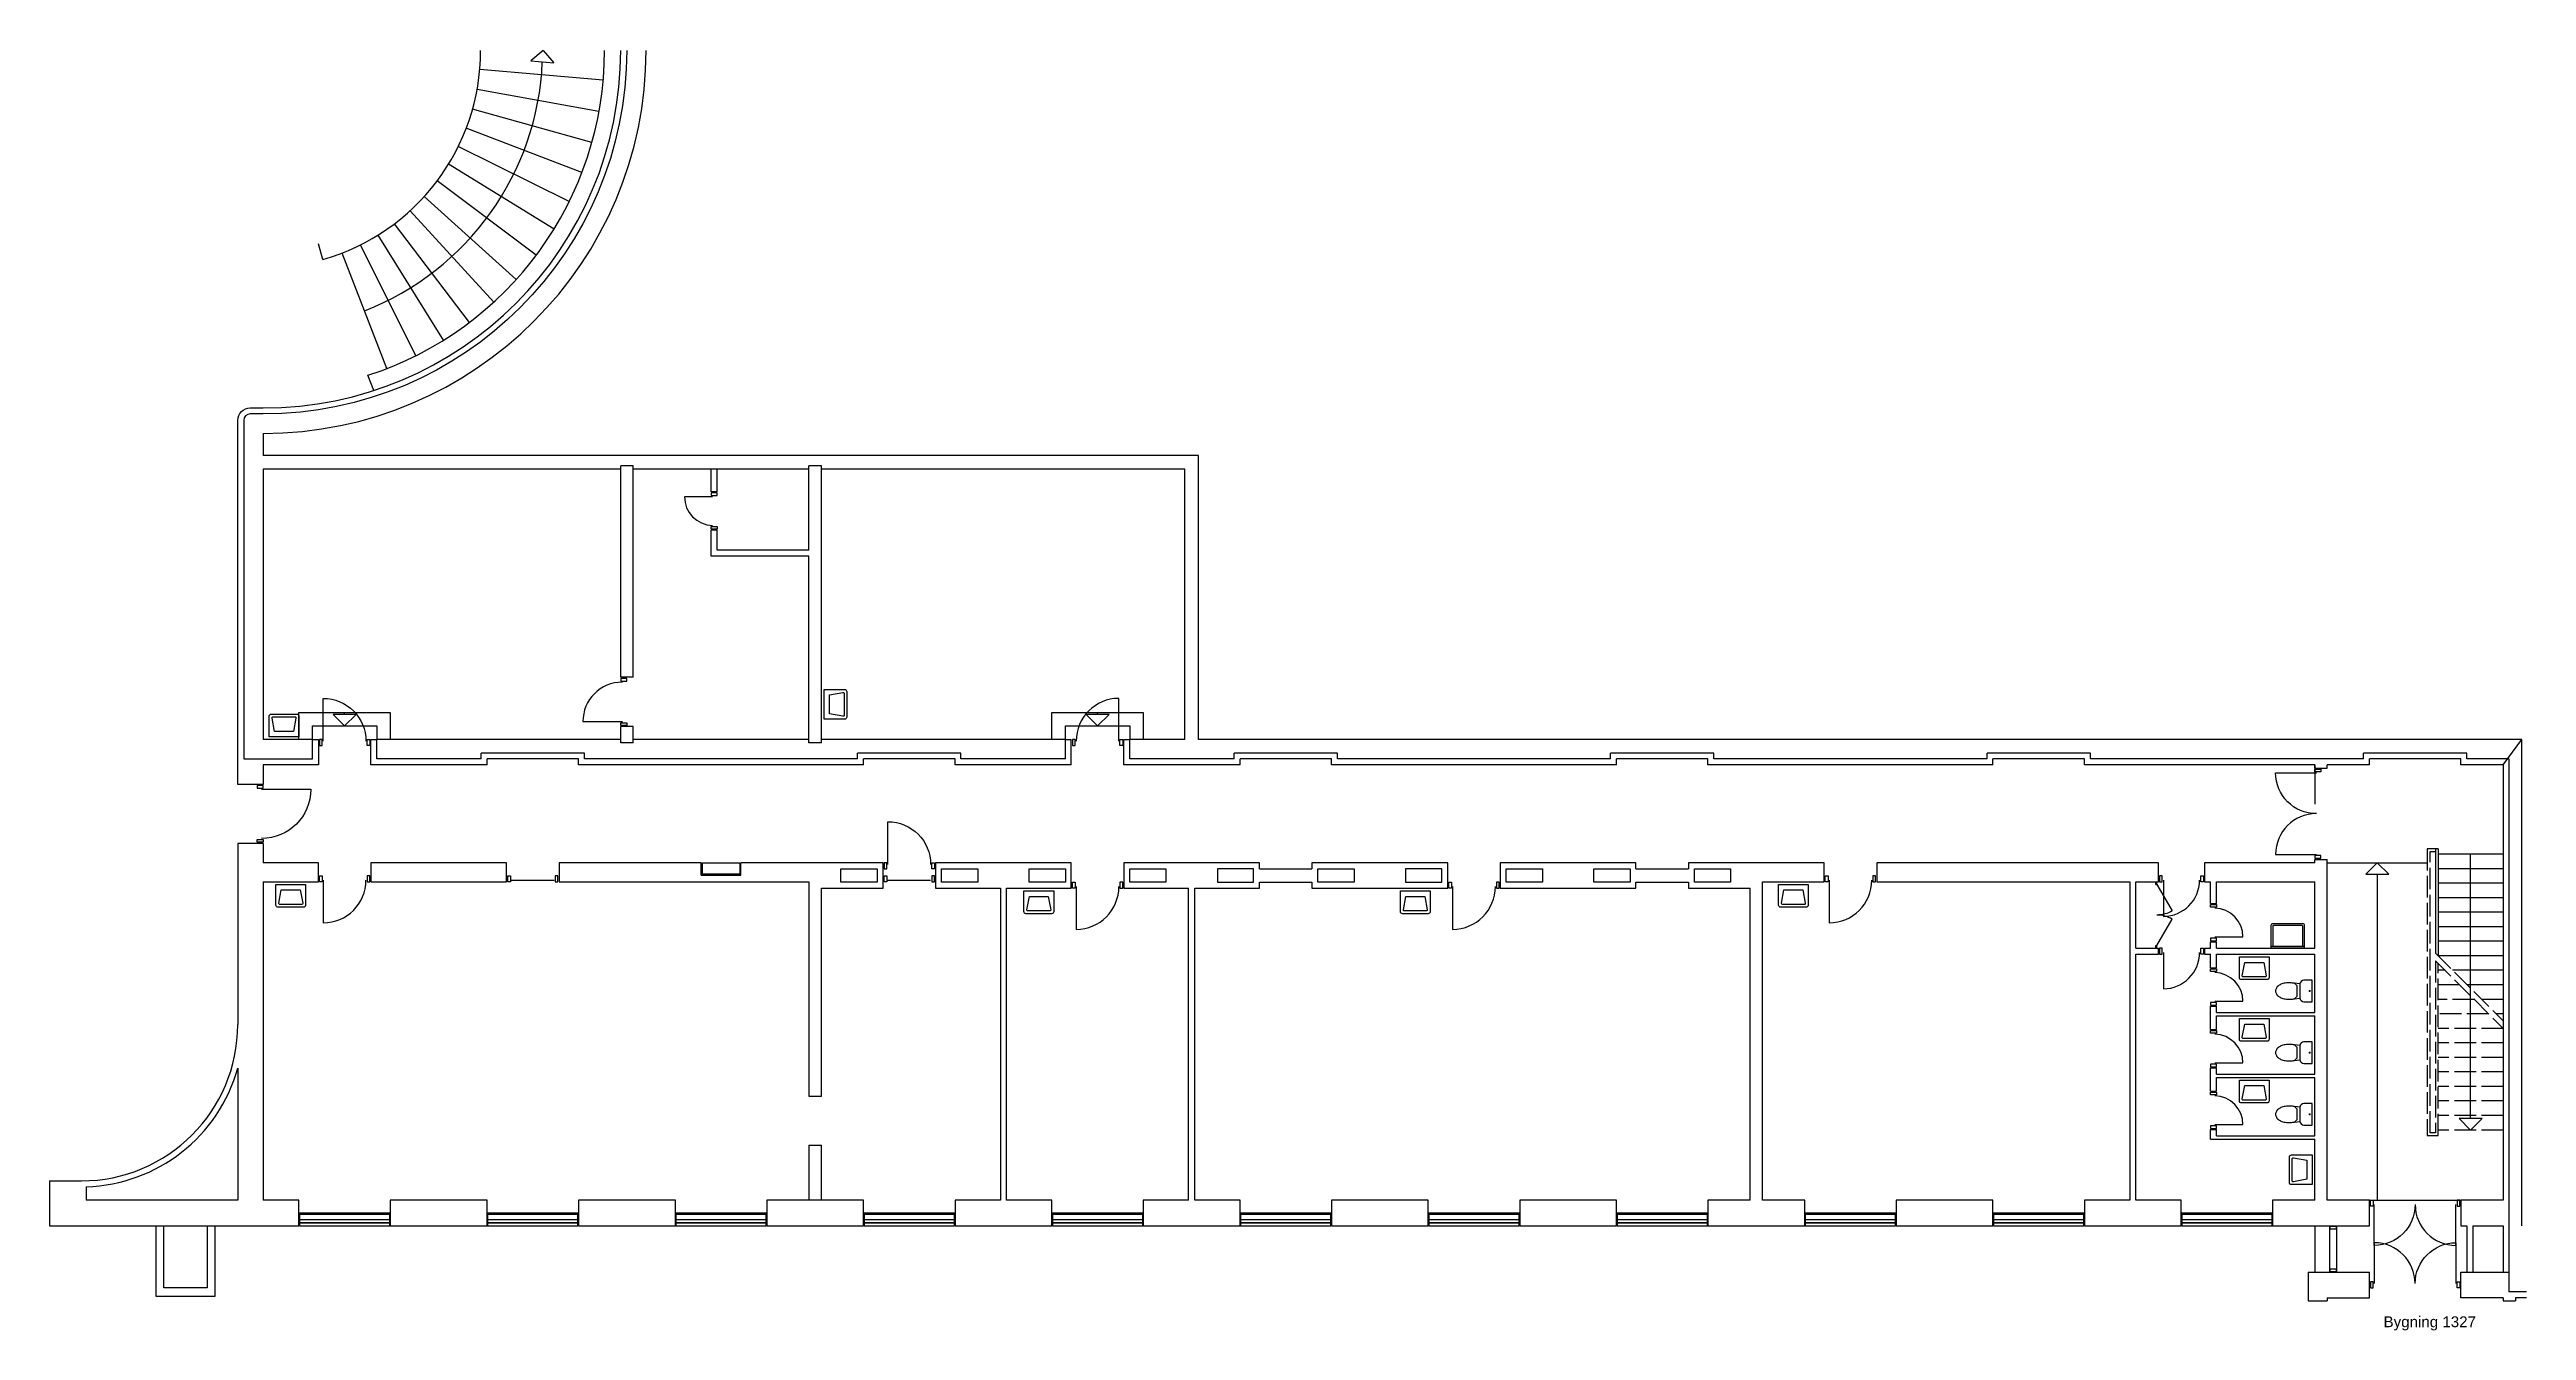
# Model space of a CAD drawing. Header units: millimetres. Extents: x -138997457 to -138951664, y 257875120 to 257898804.
import ezdxf

# ---------------------------------------------------------------- set-up
doc = ezdxf.new("R2010")
doc.units = ezdxf.units.MM
doc.header["$LTSCALE"] = 100
doc.linetypes.add('HIDDEN', pattern=[5, 4, -1])
for name, color, linetype in [('A10--T', 1, 'Continuous'), ('A12----', 1, 'Continuous'), ('A21----', 7, 'Continuous'), ('a22--l-', 1, 'Continuous'), ('A22--U-', 3, 'Continuous'), ('A24----', 1, 'Continuous'), ('A314---', 1, 'Continuous'), ('A314-S-', 8, 'Continuous'), ('A321---', 1, 'Continuous'), ('A59----', 2, 'Continuous'), ('A89--Y-', 12, 'Continuous')]:
    doc.layers.add(name, color=color, linetype=linetype)
doc.styles.add('ARIAL', font='arial.ttf')

# ---------------------------------------------------------------- blocks, each defined once
blk = doc.blocks.new('V169A3')
for p, q in [((1690, 204.9999999999927), (0, 204.9999999999927)), ((1690, 54.99999999998909), (0, 54.99999999998909))]:
    blk.add_line(p, q)
blk = doc.blocks.new('PIL')
for p, q in [((0, 0), (-212.1320343559637, -212.1320343559637)), ((0, 7.276e-12), (212.1320343559637, -212.1320343559564)), ((-212.1320343559637, -212.1320343559637), (212.1320343559746, -212.1320343559637))]:
    blk.add_line(p, q)
blk = doc.blocks.new('D169D')
for points in [[(20, 110), (70, 110), (70, 0), (20, 0)], [(1670, 0), (1670, 110), (1620, 110), (1620, 0)]]:
    blk.add_lwpolyline(points, close=True)
for points in [[(844.9999999999982, 30, -0.4142135623730951), (89.99999999999454, -725.0000000000036), (89.99999999999454, 30)], [(844.9999999999964, 30, 0.4142135623730951), (1600, -725.0000000000036), (1600, 30)]]:
    blk.add_lwpolyline(points, format="xyb")
blk = doc.blocks.new('HV')
for points in [[(-235, -470, -0.4142135623730951), (-275, -430), (-275, -50), (275, -50), (275, -430, -0.4142135623730951), (235, -470)], [(-200.9562515292782, -420, -0.4689210488120354), (-220.6218916289799, -396.3582147963461), (-175, -150), (175, -150), (220.6218916289799, -396.3582147963461, -0.4689210488120356), (200.9562515292782, -420)]]:
    blk.add_lwpolyline(points, format="xyb", close=True)
blk = doc.blocks.new('TOI')
blk.add_lwpolyline([(-200, -200, 0.4142135623730951), (-125, -275), (125, -275, 0.4142135623730951), (200, -200), (200, -50), (-200, -50)], format="xyb", close=True)
blk.add_lwpolyline([(-132.2446960051893, -274.6492758400746), (-141.9837119652075, -375.0000000091859, 0.0557223020200318), (-149.9999999974971, -446.7073538793193), (-150, -500, 0.067325895239371), (-137.8636622487393, -589.7227315415512, 0.0797058162322264), (-106.0660171779746, -659.4284078790515, 0.1071248465941432), (-53.87955436162883, -710.0635837497539, 0.1401255773500056), (0, -725.4658166501031, 0.1401255773500056), (53.87955436162883, -710.0635837497539, 0.107124846594143), (106.0660171779746, -659.4284078790515, 0.0797058162323701), (137.8636622487684, -589.7227315414348, 0.0673258952392976), (150, -500), (150, -446.7073538793193, 0.0557223020191417), (141.9837119679651, -375.00000001031), (132.2446959978188, -274.6492758227178)], format="xyb")
blk.add_lwpolyline([(141.9837119581352, -375), (94.29769421648234, -325), (-94.29769421202946, -325), (-141.9837119589502, -375)])
at = {"const_width": 19.75}
blk.add_lwpolyline([(-10.125, -96.95899457277847, 1), (10.125, -96.95899457277847, 1)], format="xyb", close=True, dxfattribs=at)
blk = doc.blocks.new('RENGVASK')
blk.add_line((-305, -35), (305, -35))
blk.add_lwpolyline([(300, 0, -0.4142135623730951), (305, -5), (305, -425, -0.4142135623730951), (270, -460), (-270, -460, -0.4142135623730951), (-305, -425), (-305, -5, -0.4142135623730951), (-300, 0)], format="xyb", close=True)
blk.add_lwpolyline([(260, -35, -0.4142135623730951), (270, -45), (270, -415, -0.4142135623730951), (260, -425), (-260, -425, -0.4142135623730951), (-270, -415), (-270, -45, -0.4142135623730951), (-260, -35)], format="xyb")
blk = doc.blocks.new('D71V')
for p, q in [((70, 110.0424046834014), (20, 110.0424046834014)), ((20, 110.0424046834014), (20, 0.0424046834014007)), ((20, 0.0424046834014007), (70, 0.0424046834014007)), ((70, 0.0424046834014007), (70, 110.0424046834014)), ((90, 28.39798818088457), (90, -491.6020118191154)), ((639.9999999999927, 0.0424046834014007), (639.9999999999927, 110.0424046834014)), ((639.9999999999927, 110.0424046834014), (689.9999999999927, 110.0424046834014)), ((689.9999999999927, 0.0424046834014007), (639.9999999999927, 0.0424046834014007)), ((689.9999999999927, 110.0424046834014), (689.9999999999927, 0.0424046834014007))]:
    blk.add_line(p, q)
blk.add_arc((91.4526085618927, 37.01359868510917), 528.617606347337, 269.8425545354011, 359.0661302777675)
blk = doc.blocks.new('D85V')
for points in [[(70, 110.0424046834014), (20, 110.0424046834014), (20, 0.0424046834014007), (70, 0.0424046834014007)], [(830, 0.0424046834014007), (780, 0.0424046834014007), (780, 110.0424046834014), (830, 110.0424046834014)]]:
    blk.add_lwpolyline(points, close=True)
blk.add_lwpolyline([(90, 30.0424046834014), (90, -639.9575953165986, 0.4142135623730951), (760, 30.0424046834014)], format="xyb")
blk = doc.blocks.new('D97V')
for points in [[(20, 0), (20, 110), (70, 110), (70, 0)], [(950, 0), (950, 110), (900, 110), (900, 0)]]:
    blk.add_lwpolyline(points, close=True)
blk.add_lwpolyline([(90, 30), (90, -760, 0.4142135623730951), (880, 30, 0.4142135623730951)], format="xyb")
blk = doc.blocks.new('V169')
for p, q in [((-10, 110), (-1680, 110)), ((-10, 50), (-1680, 50))]:
    blk.add_line(p, q)
blk.add_lwpolyline([(-9.999999999992724, 7.276e-12), (-10, 230), (-1680, 230), (-1680, -7.276e-12)], close=True)
blk = doc.blocks.new('D109H')
for points in [[(-1070, 109.9999999999927), (-1020, 109.9999999999927), (-1020, 0), (-1070, 0)], [(-19.99999999999272, 110), (-69.99999999999272, 110), (-69.99999999999272, 3.638e-12), (-19.99999999999272, 3.638e-12)]]:
    blk.add_lwpolyline(points, close=True)
blk.add_lwpolyline([(-89.99999999999272, 30.00000000000364), (-89.99999999999272, -879.9999999999854, -0.4142135623730933), (-1000, 30)], format="xyb")
blk = doc.blocks.new('D97H')
for points in [[(-950, 110), (-900, 110), (-900, 0), (-950, 0)], [(-20, 0), (-20, 110), (-70, 110), (-70, 0)]]:
    blk.add_lwpolyline(points, close=True)
blk.add_lwpolyline([(-90, 30), (-90, -760, -0.4142135623730951), (-880, 30)], format="xyb")
blk = doc.blocks.new('D91H')
for points in [[(-839.9999999999927, 110.0424046833978), (-889.9999999999927, 110.0424046833978), (-889.9999999999927, 0.0424046833977627), (-839.9999999999927, 0.0424046833977627)], [(-19.99999999999272, 0.0424046833977627), (-69.99999999999272, 0.0424046833977627), (-69.99999999999272, 110.0424046833978), (-19.99999999999272, 110.0424046833978)]]:
    blk.add_lwpolyline(points, close=True)
blk.add_lwpolyline([(-819.9999999999927, 30.04240468339776, 0.4142135623730951), (-89.99999999999272, -699.9575953166022), (-89.99999999999272, 30.04240468339776)], format="xyb")

msp = doc.modelspace()

# ---------------------------------------------------------------- linework, layer by layer
msp.add_line((-138952097.2756885, 257885576.7721266), (-138951747.2756885, 257886046.7721266))
at = {"layer": 'A12----'}
for p, q in [((-138993507.2756885, 257891706.7721266), (-138993507.2756885, 257891296.7721266)), ((-138976217.2756885, 257891296.7721267), (-138993507.2756885, 257891296.7721266)), ((-138993507.2756885, 257891046.7721266), (-138993507.2756885, 257886046.7721266)), ((-138986897.2756885, 257891046.7721266), (-138993507.2756885, 257891046.7721266)), ((-138983417.2756885, 257891046.7721266), (-138986667.2756885, 257891046.7721266)), ((-138976467.2756885, 257891046.7721266), (-138983187.2756885, 257891046.7721266)), ((-138976467.2756885, 257886046.7721266), (-138976467.2756885, 257891046.7721266)), ((-138976217.2756884, 257886046.7721266), (-138976217.2756885, 257891296.7721267)), ((-138992597.2756885, 257886046.7721266), (-138993507.2756885, 257886046.7721266)), ((-138986897.2756885, 257886046.7721266), (-138991407.2756885, 257886046.7721267)), ((-138983417.2756885, 257886046.7721267), (-138986667.2756885, 257886046.7721266)), ((-138978677.2756885, 257886046.7721266), (-138983187.2756885, 257886046.7721266)), ((-138976467.2756885, 257886046.7721266), (-138977487.2756885, 257886046.7721267)), ((-138951747.2756885, 257886046.7721266), (-138976217.2756884, 257886046.7721266)), ((-138951747.2756885, 257877056.7721267), (-138951747.2756885, 257886046.7721266))]:
    msp.add_line(p, q, dxfattribs=at)
for points in [[(-138995492.2756885, 257877056.7721267), (-138995492.2756885, 257875756.7721266), (-138994392.2756885, 257875756.7721266), (-138994392.2756885, 257877056.7721267)], [(-138994542.2756885, 257877056.7721267), (-138994542.2756885, 257875906.7721266), (-138995342.2756885, 257875906.7721266), (-138995342.2756885, 257877056.7721266)]]:
    msp.add_lwpolyline(points, dxfattribs=at)
msp.add_arc((-138993507.2756885, 257898786.7721266), 7079.999999999985, 270, 0, dxfattribs=at)
at = {"layer": 'A21----'}
for p, q in [((-138991517.2756885, 257886046.7721267), (-138991407.2756885, 257886046.7721267)), ((-138991517.2756884, 257885576.7721266), (-138991517.2756885, 257886046.7721267)), ((-138991407.2756885, 257885686.7721266), (-138991407.2756885, 257886046.7721267)), ((-138978677.2756885, 257885686.7721266), (-138978677.2756885, 257886046.7721266)), ((-138978677.2756885, 257886046.7721266), (-138978567.2756885, 257886046.7721266)), ((-138978567.2756885, 257885576.7721266), (-138978567.2756885, 257886046.7721266)), ((-138977597.2756885, 257885576.7721266), (-138977597.2756885, 257886046.7721267)), ((-138977597.2756885, 257886046.7721267), (-138977487.2756885, 257886046.7721267)), ((-138977487.2756885, 257885686.7721267), (-138977487.2756885, 257886046.7721267)), ((-138989367.2756885, 257885576.7721266), (-138991517.2756884, 257885576.7721266)), ((-138989477.2756885, 257885686.7721266), (-138991407.2756885, 257885686.7721266)), ((-138989477.2756885, 257885686.7721266), (-138989477.2756885, 257885796.7721267)), ((-138987567.2756885, 257885796.7721266), (-138989477.2756885, 257885796.7721267)), ((-138987677.2756885, 257885686.7721266), (-138989367.2756885, 257885686.7721266)), ((-138989367.2756885, 257885576.7721266), (-138989367.2756885, 257885686.7721266)), ((-138987677.2756885, 257885576.7721266), (-138987677.2756885, 257885686.7721266)), ((-138982407.2756885, 257885576.7721266), (-138987677.2756885, 257885576.7721266)), ((-138987567.2756885, 257885686.7721267), (-138987567.2756885, 257885796.7721266)), ((-138982517.2756885, 257885686.7721266), (-138987567.2756885, 257885686.7721267)), ((-138982517.2756885, 257885686.7721266), (-138982517.2756885, 257885796.7721267)), ((-138980607.2756885, 257885796.7721266), (-138982517.2756885, 257885796.7721267)), ((-138980717.2756885, 257885686.7721267), (-138982407.2756885, 257885686.7721267)), ((-138982407.2756885, 257885576.7721266), (-138982407.2756885, 257885686.7721267)), ((-138980717.2756885, 257885576.7721266), (-138980717.2756885, 257885686.7721267)), ((-138978567.2756885, 257885576.7721266), (-138980717.2756885, 257885576.7721266)), ((-138980607.2756885, 257885686.7721267), (-138980607.2756885, 257885796.7721266)), ((-138978677.2756885, 257885686.7721266), (-138980607.2756885, 257885686.7721267)), ((-138975447.2756885, 257885576.7721266), (-138977597.2756885, 257885576.7721266)), ((-138975557.2756885, 257885686.7721266), (-138977487.2756885, 257885686.7721267)), ((-138975557.2756885, 257885686.7721266), (-138975557.2756885, 257885796.7721266)), ((-138973647.2756885, 257885796.7721267), (-138975557.2756885, 257885796.7721266)), ((-138973757.2756885, 257885686.7721266), (-138975447.2756884, 257885686.7721267)), ((-138975447.2756885, 257885576.7721266), (-138975447.2756884, 257885686.7721267)), ((-138973757.2756885, 257885576.7721266), (-138973757.2756885, 257885686.7721266)), ((-138968487.2756885, 257885576.7721266), (-138973757.2756885, 257885576.7721266)), ((-138973647.2756885, 257885686.7721266), (-138973647.2756885, 257885796.7721267)), ((-138968597.2756885, 257885686.7721267), (-138973647.2756885, 257885686.7721266)), ((-138968597.2756885, 257885686.7721267), (-138968597.2756885, 257885796.7721267)), ((-138966687.2756885, 257885796.7721266), (-138968597.2756885, 257885796.7721267)), ((-138968487.2756885, 257885576.7721266), (-138968487.2756885, 257885686.7721266)), ((-138966797.2756885, 257885686.7721266), (-138968487.2756885, 257885686.7721266)), ((-138966797.2756885, 257885576.7721266), (-138966797.2756885, 257885686.7721266)), ((-138961527.2756885, 257885576.7721266), (-138966797.2756885, 257885576.7721266)), ((-138966687.2756885, 257885686.7721266), (-138966687.2756885, 257885796.7721266)), ((-138961637.2756885, 257885686.7721266), (-138966687.2756885, 257885686.7721266)), ((-138961637.2756885, 257885686.7721266), (-138961637.2756885, 257885796.7721267)), ((-138959727.2756885, 257885796.7721267), (-138961637.2756885, 257885796.7721267)), ((-138959837.2756885, 257885686.7721267), (-138961527.2756885, 257885686.7721266)), ((-138961527.2756885, 257885576.7721266), (-138961527.2756885, 257885686.7721266)), ((-138959837.2756885, 257885576.7721266), (-138959837.2756885, 257885686.7721267)), ((-138955577.2756885, 257885576.7721267), (-138959837.2756885, 257885576.7721266)), ((-138959727.2756885, 257885686.7721267), (-138959727.2756885, 257885796.7721267)), ((-138954677.2756884, 257885686.7721266), (-138959727.2756885, 257885686.7721267)), ((-138955577.2756885, 257885516.7721266), (-138955577.2756885, 257885576.7721267)), ((-138955347.2756885, 257885516.7721267), (-138955347.2756885, 257885576.7721266)), ((-138954567.2756885, 257885576.7721266), (-138955347.2756885, 257885576.7721266)), ((-138952767.2756885, 257885796.7721267), (-138954677.2756885, 257885796.7721266)), ((-138954677.2756884, 257885686.7721266), (-138954677.2756885, 257885796.7721266)), ((-138954567.2756885, 257885576.7721266), (-138954567.2756885, 257885686.7721266)), ((-138952877.2756885, 257885686.7721266), (-138954567.2756885, 257885686.7721266)), ((-138952877.2756885, 257885576.7721266), (-138952877.2756885, 257885686.7721266)), ((-138952097.2756885, 257885576.7721266), (-138952877.2756885, 257885576.7721266)), ((-138952767.2756885, 257885686.7721266), (-138952767.2756885, 257885796.7721267)), ((-138951987.2756885, 257885686.7721266), (-138952767.2756885, 257885686.7721266)), ((-138952097.2756885, 257885576.7721266), (-138952097.2756885, 257877526.7721266)), ((-138951987.2756885, 257885686.7721266), (-138951987.2756884, 257876196.7721266)), ((-138955577.2756885, 257885516.7721266), (-138955347.2756885, 257885516.7721267)), ((-138993977.2756885, 257884126.7721267), (-138993977.2756885, 257880776.7721267)), ((-138993507.2756885, 257884126.7721267), (-138993977.2756885, 257884126.7721267)), ((-138993507.2756885, 257884126.7721267), (-138993507.2756884, 257883766.7721266)), ((-138993507.2756885, 257883416.7721266), (-138993507.2756885, 257877526.7721267)), ((-138993977.2756885, 257879971.8497701), (-138993977.2756885, 257877526.7721267)), ((-138997457.2756885, 257877886.7721266), (-138997457.2756885, 257877056.7721266)), ((-138997457.2756885, 257877886.7721266), (-138996867.2756885, 257877886.7721266)), ((-138996777.2756885, 257877778.1224305), (-138996777.2756885, 257877526.7721267)), ((-138993977.2756885, 257877526.7721267), (-138996777.2756885, 257877526.7721267)), ((-138992847.2756885, 257877526.7721266), (-138993507.2756885, 257877526.7721267)), ((-138992847.2756885, 257877056.7721266), (-138992847.2756885, 257877526.7721266)), ((-138989367.2756885, 257877526.7721266), (-138991157.2756885, 257877526.7721267)), ((-138991157.2756885, 257877526.7721267), (-138991157.2756885, 257877056.7721266)), ((-138989367.2756885, 257877056.7721266), (-138989367.2756885, 257877526.7721266)), ((-138987677.2756885, 257877526.7721267), (-138987677.2756885, 257877056.7721266)), ((-138985887.2756885, 257877526.7721267), (-138987677.2756885, 257877526.7721267)), ((-138985887.2756885, 257877056.7721266), (-138985887.2756885, 257877526.7721267)), ((-138984197.2756885, 257877526.7721267), (-138984197.2756885, 257877056.7721266)), ((-138982407.2756885, 257877526.7721267), (-138984197.2756885, 257877526.7721267)), ((-138982407.2756885, 257877056.7721266), (-138982407.2756885, 257877526.7721267)), ((-138979877.2756885, 257877526.7721266), (-138980717.2756885, 257877526.7721266)), ((-138980717.2756885, 257877526.7721266), (-138980717.2756886, 257877056.7721267)), ((-138978927.2756885, 257877526.7721267), (-138979767.2756885, 257877526.7721266)), ((-138978927.2756885, 257877056.7721267), (-138978927.2756885, 257877526.7721267)), ((-138973757.2756885, 257877526.7721266), (-138973757.2756885, 257877056.7721267)), ((-138971967.2756885, 257877526.7721266), (-138973757.2756885, 257877526.7721266)), ((-138971967.2756885, 257877056.7721267), (-138971967.2756885, 257877526.7721266)), ((-138966797.2756885, 257877526.7721267), (-138966797.2756885, 257877056.7721266)), ((-138966017.2756885, 257877526.7721267), (-138966797.2756885, 257877526.7721267)), ((-138965007.2756885, 257877526.7721267), (-138965787.2756885, 257877526.7721267)), ((-138965007.2756885, 257877056.7721266), (-138965007.2756885, 257877526.7721267)), ((-138959837.2756885, 257877526.7721267), (-138959837.2756885, 257877056.7721267)), ((-138958997.2756885, 257877526.7721267), (-138959837.2756885, 257877526.7721267)), ((-138958047.2756885, 257877526.7721267), (-138958887.2756885, 257877526.7721266)), ((-138958047.2756884, 257877056.7721267), (-138958047.2756885, 257877526.7721267)), ((-138955577.2756885, 257877526.7721267), (-138956357.2756885, 257877526.7721266)), ((-138956357.2756885, 257877526.7721266), (-138956357.2756885, 257877056.7721266)), ((-138954567.2756885, 257877526.7721266), (-138955347.2756885, 257877526.7721267)), ((-138954567.2756885, 257877056.7721267), (-138954567.2756885, 257877526.7721266)), ((-138952097.2756885, 257877526.7721266), (-138952877.2756885, 257877526.7721266)), ((-138952877.2756885, 257877526.7721266), (-138952877.2756885, 257877056.7721266)), ((-138997457.2756885, 257877056.7721266), (-138992847.2756885, 257877056.7721266)), ((-138992847.2756885, 257877056.7721266), (-138992847.2756885, 257877056.7721266)), ((-138991157.2756885, 257877056.7721266), (-138989367.2756885, 257877056.7721266)), ((-138989367.2756885, 257877056.7721266), (-138989367.2756885, 257877056.7721266)), ((-138987677.2756885, 257877056.7721266), (-138985887.2756885, 257877056.7721266)), ((-138985887.2756885, 257877056.7721266), (-138985887.2756885, 257877056.7721266)), ((-138984197.2756885, 257877056.7721266), (-138982407.2756885, 257877056.7721266)), ((-138982407.2756885, 257877056.7721266), (-138982407.2756885, 257877056.7721266)), ((-138980717.2756886, 257877056.7721267), (-138978927.2756885, 257877056.7721267)), ((-138978927.2756885, 257877056.7721267), (-138978927.2756885, 257877056.7721267)), ((-138973757.2756885, 257877056.7721267), (-138971967.2756885, 257877056.7721267)), ((-138971967.2756885, 257877056.7721267), (-138971967.2756885, 257877056.7721267)), ((-138966797.2756885, 257877056.7721266), (-138965007.2756885, 257877056.7721266)), ((-138965007.2756885, 257877056.7721266), (-138965007.2756885, 257877056.7721266)), ((-138959837.2756885, 257877056.7721267), (-138958047.2756884, 257877056.7721267)), ((-138958047.2756884, 257877056.7721267), (-138958047.2756884, 257877056.7721267)), ((-138956357.2756885, 257877056.7721266), (-138954567.2756885, 257877056.7721267)), ((-138954567.2756885, 257877056.7721267), (-138954567.2756885, 257877056.7721267)), ((-138952877.2756885, 257877056.7721266), (-138952767.2756885, 257877056.7721266)), ((-138952767.2756885, 257877056.7721266), (-138952767.2756885, 257876196.7721266)), ((-138952657.2756885, 257877056.7721267), (-138952657.2756885, 257876196.7721266)), ((-138952657.2756885, 257877056.7721267), (-138952097.2756885, 257877056.7721267)), ((-138952097.2756885, 257877056.7721267), (-138952097.2756884, 257876196.7721266)), ((-138955697.2756885, 257876196.7721267), (-138954567.2756885, 257876196.7721266)), ((-138955697.2756885, 257876196.7721267), (-138955697.2756885, 257875666.7721267)), ((-138954567.2756885, 257875726.7721266), (-138954567.2756885, 257876196.7721266)), ((-138952877.2756885, 257875726.7721267), (-138952877.2756885, 257876196.7721266)), ((-138952877.2756885, 257876196.7721266), (-138951987.2756885, 257876196.7721266)), ((-138951987.2756885, 257876196.7721266), (-138951987.2756885, 257875836.7721266)), ((-138955697.2756885, 257875666.7721267), (-138955347.2756885, 257875666.7721266)), ((-138955347.2756885, 257875726.7721266), (-138954567.2756885, 257875726.7721266)), ((-138955347.2756885, 257875726.7721266), (-138955347.2756885, 257875666.7721266)), ((-138952097.2756885, 257875726.7721266), (-138952877.2756885, 257875726.7721267)), ((-138952097.2756885, 257875726.7721266), (-138952097.2756885, 257875666.7721267)), ((-138952097.2756885, 257875666.7721267), (-138951867.2756885, 257875666.7721267)), ((-138951664.447236, 257875836.7721267), (-138951987.2756885, 257875836.7721266)), ((-138951867.2756885, 257875726.7721266), (-138951867.2756885, 257875666.7721267)), ((-138951867.2756885, 257875726.7721266), (-138951867.2756885, 257875666.7721267)), ((-138951664.447236, 257875726.7721266), (-138951867.2756885, 257875726.7721266))]:
    msp.add_line(p, q, dxfattribs=at)
at = {"layer": 'A21----', "color": 15}
msp.add_line((-138955577.2756885, 257877056.7721267), (-138955577.2756885, 257876196.7721267), dxfattribs=at)
at = {"layer": 'A21----'}
msp.add_lwpolyline([(-138986787.2756885, 257898786.7721266, -0.4142135623730932), (-138993507.2756885, 257892066.7721266), (-138993747.2756885, 257892066.7721266, 0.4142135623730951), (-138993867.2756885, 257891946.7721266), (-138993867.2756885, 257885686.7721267), (-138992597.2756885, 257885686.7721267), (-138992597.2756885, 257886046.7721266), (-138992487.2756885, 257886046.7721267), (-138992487.2756885, 257885576.7721266), (-138993507.2756885, 257885576.7721266), (-138993507.2756885, 257885216.7721266), (-138993977.2756885, 257885216.7721267), (-138993977.2756885, 257891946.7721266, -0.4142135623730951), (-138993747.2756885, 257892176.7721266), (-138993507.2756885, 257892176.7721266, 0.4142135623730932), (-138986897.2756885, 257898786.7721266, 0.4142135623730932)], format="xyb", dxfattribs=at)
for points in [[(-138976402.2756885, 257877526.7721267), (-138977237.2756885, 257877526.7721267), (-138977237.2756885, 257877056.7721267), (-138975447.2756885, 257877056.7721266)], [(-138975447.2756885, 257877056.7721266), (-138975447.2756885, 257877056.7721266), (-138975447.2756885, 257877526.7721266), (-138976282.2756885, 257877526.7721267)]]:
    msp.add_lwpolyline(points, dxfattribs=at)
for points in [[(-138968487.2756885, 257877056.7721266), (-138968487.2756885, 257877056.7721266), (-138968487.2756885, 257877526.7721267), (-138970277.2756885, 257877526.7721266), (-138970277.2756885, 257877056.7721266)], [(-138961527.2756885, 257877056.7721266), (-138961527.2756885, 257877056.7721266), (-138961527.2756885, 257877526.7721267), (-138963317.2756885, 257877526.7721267), (-138963317.2756885, 257877056.7721266)]]:
    msp.add_lwpolyline(points, close=True, dxfattribs=at)
for radius, start, end in [(2890, 270, 0), (3000, 271.7191313942162, 344.4364251535422)]:
    msp.add_arc((-138996867.2756885, 257880776.7721267), radius, start, end, dxfattribs=at)
at = {"layer": 'a22--l-'}
for p, q in [((-138958519.2756885, 257883366.7721266), (-138958519.2756885, 257883416.7721267)), ((-138958519.2756885, 257883366.7721266), (-138958497.2756885, 257883366.7721267)), ((-138958497.2756885, 257883366.7721267), (-138958497.2756885, 257883416.7721266)), ((-138958519.2756885, 257882236.7721267), (-138958497.2756885, 257882236.7721266)), ((-138958519.2756885, 257882186.7721266), (-138958519.2756885, 257882236.7721267)), ((-138958497.2756885, 257882186.7721267), (-138958497.2756885, 257882236.7721266))]:
    msp.add_line(p, q, dxfattribs=at)
at = {"layer": 'A22--U-'}
for p, q in [((-138986897.2756885, 257887196.7721266), (-138986897.2756885, 257891106.7721266)), ((-138986667.2756885, 257891106.7721266), (-138986897.2756885, 257891106.7721266)), ((-138986667.2756885, 257887196.7721266), (-138986667.2756885, 257891106.7721266)), ((-138985227.2756885, 257890626.7721266), (-138985227.2756885, 257891046.7721266)), ((-138985117.2756885, 257890626.7721267), (-138985117.2756885, 257891046.7721266)), ((-138983417.2756885, 257889546.7721266), (-138983417.2756885, 257891106.7721267)), ((-138983187.2756885, 257891106.7721266), (-138983417.2756885, 257891106.7721267)), ((-138983187.2756885, 257885986.7721267), (-138983187.2756885, 257891106.7721266)), ((-138985117.2756885, 257890626.7721267), (-138985227.2756885, 257890626.7721266)), ((-138985117.2756885, 257889916.7721266), (-138985227.2756885, 257889916.7721266)), ((-138985227.2756885, 257889436.7721267), (-138985227.2756885, 257889916.7721266)), ((-138985117.2756885, 257889546.7721267), (-138985117.2756885, 257889916.7721266)), ((-138983417.2756885, 257889436.7721266), (-138985227.2756885, 257889436.7721267)), ((-138983417.2756885, 257889546.7721266), (-138985117.2756885, 257889546.7721267)), ((-138983417.2756885, 257885986.7721266), (-138983417.2756885, 257889436.7721266)), ((-138986667.2756885, 257887196.7721266), (-138986897.2756885, 257887196.7721266)), ((-138986897.2756885, 257885986.7721266), (-138986897.2756885, 257886286.7721266)), ((-138986667.2756885, 257886286.7721266), (-138986897.2756885, 257886286.7721266)), ((-138986667.2756885, 257885986.7721267), (-138986897.2756885, 257885986.7721266)), ((-138986667.2756885, 257885986.7721267), (-138986667.2756885, 257886286.7721266)), ((-138983187.2756885, 257885986.7721267), (-138983417.2756885, 257885986.7721266)), ((-138992487.2756885, 257883766.7721267), (-138993507.2756884, 257883766.7721266)), ((-138992487.2756885, 257883416.7721266), (-138992487.2756885, 257883766.7721267)), ((-138991517.2756885, 257883766.7721267), (-138991517.2756885, 257883416.7721266)), ((-138989007.2756885, 257883766.7721266), (-138991517.2756885, 257883766.7721267)), ((-138989007.2756885, 257883416.7721266), (-138989007.2756885, 257883766.7721266)), ((-138985407.2756884, 257883766.7721267), (-138988037.2756885, 257883766.7721267)), ((-138988037.2756885, 257883766.7721267), (-138988037.2756885, 257883416.7721266)), ((-138985407.2756885, 257883536.7721266), (-138985407.2756884, 257883766.7721267)), ((-138984677.2756885, 257883536.7721266), (-138984677.2756885, 257883766.7721266)), ((-138982047.2756885, 257883766.7721266), (-138984677.2756885, 257883766.7721266)), ((-138982047.2756885, 257883296.7721266), (-138982047.2756885, 257883766.7721266)), ((-138981077.2756885, 257883766.7721266), (-138981077.2756885, 257883296.7721267)), ((-138978567.2756885, 257883766.7721267), (-138981077.2756885, 257883766.7721266)), ((-138978567.2756885, 257883296.7721266), (-138978567.2756885, 257883766.7721267)), ((-138975087.2756885, 257883766.7721266), (-138977597.2756885, 257883766.7721266)), ((-138977597.2756885, 257883766.7721266), (-138977597.2756885, 257883296.7721266)), ((-138975087.2756885, 257883656.7721266), (-138975087.2756885, 257883766.7721266)), ((-138974117.2756885, 257883766.7721267), (-138974117.2756885, 257883656.7721266)), ((-138971607.2756885, 257883766.7721267), (-138974117.2756885, 257883766.7721267)), ((-138971607.2756885, 257883296.7721266), (-138971607.2756885, 257883766.7721267)), ((-138970637.2756885, 257883766.7721266), (-138970637.2756885, 257883296.7721266)), ((-138968127.2756885, 257883766.7721267), (-138970637.2756885, 257883766.7721266)), ((-138968127.2756885, 257883656.7721266), (-138968127.2756885, 257883766.7721267)), ((-138967157.2756885, 257883766.7721266), (-138967157.2756885, 257883656.7721266)), ((-138964647.2756885, 257883766.7721266), (-138967157.2756885, 257883766.7721266)), ((-138964647.2756885, 257883416.7721266), (-138964647.2756885, 257883766.7721266)), ((-138963677.2756885, 257883766.7721266), (-138963677.2756885, 257883416.7721266)), ((-138958467.2756885, 257883766.7721266), (-138963677.2756885, 257883766.7721266)), ((-138958467.2756885, 257883416.7721266), (-138958467.2756885, 257883766.7721266)), ((-138955577.2756885, 257883766.7721267), (-138957617.2756885, 257883766.7721267)), ((-138957617.2756885, 257883766.7721267), (-138957617.2756885, 257883416.7721266)), ((-138955577.2756885, 257883826.7721267), (-138955347.2756885, 257883826.7721267)), ((-138955577.2756885, 257883766.7721267), (-138955577.2756885, 257883826.7721267)), ((-138955347.2756885, 257877526.7721267), (-138955347.2756885, 257883826.7721267)), ((-138993507.2756885, 257883416.7721266), (-138992487.2756885, 257883416.7721266)), ((-138991517.2756885, 257883416.7721266), (-138989007.2756885, 257883416.7721266)), ((-138988037.2756885, 257883416.7721266), (-138983417.2756885, 257883416.7721266)), ((-138985407.2756885, 257883536.7721266), (-138984677.2756885, 257883536.7721266)), ((-138983417.2756885, 257883416.7721266), (-138983417.2756885, 257879454.7721267)), ((-138983187.2756885, 257883296.7721266), (-138982047.2756885, 257883296.7721266)), ((-138983187.2756885, 257879454.7721267), (-138983187.2756885, 257883296.7721266)), ((-138981077.2756885, 257883296.7721267), (-138979877.2756885, 257883296.7721266)), ((-138979877.2756885, 257883296.7721266), (-138979877.2756885, 257877526.7721266)), ((-138979767.2756885, 257877526.7721266), (-138979767.2756885, 257883296.7721266)), ((-138979767.2756885, 257883296.7721266), (-138978567.2756885, 257883296.7721266)), ((-138977597.2756885, 257883296.7721266), (-138976402.2756885, 257883296.7721266)), ((-138976402.2756885, 257877526.7721267), (-138976402.2756885, 257883296.7721266)), ((-138976282.2756885, 257877526.7721267), (-138976282.2756885, 257883296.7721266)), ((-138976282.2756885, 257883296.7721266), (-138975087.2756885, 257883296.7721266)), ((-138975087.2756885, 257883656.7721266), (-138974117.2756885, 257883656.7721266)), ((-138975087.2756885, 257883296.7721266), (-138975087.2756885, 257883406.7721266)), ((-138975087.2756885, 257883406.7721266), (-138974117.2756885, 257883406.7721266)), ((-138974117.2756885, 257883406.7721266), (-138974117.2756885, 257883296.7721266)), ((-138974117.2756885, 257883296.7721266), (-138971607.2756885, 257883296.7721266)), ((-138970637.2756885, 257883296.7721266), (-138968127.2756885, 257883296.7721266)), ((-138968127.2756885, 257883656.7721266), (-138967157.2756885, 257883656.7721266)), ((-138968127.2756885, 257883406.7721266), (-138967157.2756885, 257883406.7721266)), ((-138968127.2756885, 257883296.7721266), (-138968127.2756885, 257883406.7721266)), ((-138967157.2756885, 257883406.7721266), (-138967157.2756885, 257883296.7721266)), ((-138967157.2756885, 257883296.7721266), (-138966017.2756885, 257883296.7721266)), ((-138966017.2756885, 257877526.7721267), (-138966017.2756885, 257883296.7721266)), ((-138965787.2756885, 257877526.7721267), (-138965787.2756885, 257883416.7721266)), ((-138965787.2756885, 257883416.7721266), (-138964647.2756885, 257883416.7721266)), ((-138963677.2756885, 257883416.7721266), (-138958997.2756885, 257883416.7721266)), ((-138958997.2756885, 257883416.7721266), (-138958997.2756885, 257877526.7721267)), ((-138958887.2756885, 257882186.7721267), (-138958887.2756885, 257883416.7721266)), ((-138958887.2756885, 257883416.7721266), (-138958467.2756885, 257883416.7721266)), ((-138957617.2756885, 257883416.7721266), (-138957507.2756885, 257883416.7721266)), ((-138957507.2756885, 257883016.7721266), (-138957507.2756885, 257883416.7721266)), ((-138957397.2756885, 257883016.7721266), (-138957397.2756885, 257883416.7721266)), ((-138957397.2756885, 257883416.7721266), (-138955577.2756885, 257883416.7721266)), ((-138955577.2756885, 257882186.7721267), (-138955577.2756885, 257883416.7721266)), ((-138957507.2756885, 257883016.7721266), (-138957397.2756885, 257883016.7721266)), ((-138958887.2756885, 257882186.7721267), (-138958467.2756885, 257882186.7721266)), ((-138958887.2756885, 257882076.7721266), (-138958467.2756885, 257882076.7721266)), ((-138958887.2756885, 257877526.7721266), (-138958887.2756885, 257882076.7721266)), ((-138958467.2756885, 257882076.7721266), (-138958467.2756885, 257882186.7721266)), ((-138957617.2756885, 257882186.7721267), (-138957507.2756885, 257882186.7721266)), ((-138957617.2756885, 257882186.7721267), (-138957617.2756885, 257882076.7721266)), ((-138957617.2756885, 257882076.7721266), (-138957507.2756885, 257882076.7721266)), ((-138957507.2756885, 257882306.7721266), (-138957397.2756885, 257882306.7721266)), ((-138957507.2756885, 257882186.7721266), (-138957507.2756885, 257882306.7721266)), ((-138957507.2756885, 257881826.7721267), (-138957507.2756885, 257882076.7721266)), ((-138957397.2756885, 257882186.7721267), (-138957397.2756885, 257882306.7721266)), ((-138957397.2756885, 257882186.7721267), (-138955577.2756885, 257882186.7721267)), ((-138957397.2756885, 257881826.7721266), (-138957397.2756885, 257882076.7721266)), ((-138957397.2756885, 257882076.7721266), (-138955577.2756885, 257882076.7721267)), ((-138955577.2756885, 257880996.7721267), (-138955577.2756885, 257882076.7721267)), ((-138957507.2756885, 257881826.7721267), (-138957397.2756885, 257881826.7721266)), ((-138957507.2756885, 257880686.7721266), (-138957507.2756885, 257881116.7721266)), ((-138957507.2756885, 257881116.7721266), (-138957397.2756885, 257881116.7721266)), ((-138957397.2756885, 257880996.7721266), (-138957397.2756885, 257881116.7721266)), ((-138957397.2756885, 257880996.7721266), (-138955577.2756885, 257880996.7721267)), ((-138957507.2756885, 257880686.7721266), (-138957397.2756885, 257880686.7721267)), ((-138957397.2756885, 257880686.7721267), (-138957397.2756885, 257880936.7721266)), ((-138957397.2756885, 257880936.7721266), (-138955577.2756885, 257880936.7721266)), ((-138955577.2756885, 257879856.7721266), (-138955577.2756885, 257880936.7721266)), ((-138957507.2756885, 257879546.7721266), (-138957507.2756885, 257879976.7721266)), ((-138957507.2756885, 257879976.7721266), (-138957397.2756885, 257879976.7721266)), ((-138957397.2756885, 257879856.7721266), (-138957397.2756885, 257879976.7721266)), ((-138957397.2756885, 257879856.7721266), (-138955577.2756885, 257879856.7721266)), ((-138957397.2756885, 257879546.7721266), (-138957397.2756885, 257879796.7721266)), ((-138957397.2756885, 257879796.7721266), (-138955577.2756885, 257879796.7721267)), ((-138955577.2756885, 257878716.7721266), (-138955577.2756885, 257879796.7721267)), ((-138957507.2756885, 257879546.7721266), (-138957397.2756885, 257879546.7721266)), ((-138957507.2756885, 257878836.7721266), (-138957397.2756885, 257878836.7721266)), ((-138957507.2756885, 257878656.7721266), (-138957507.2756885, 257878836.7721266)), ((-138957507.2756885, 257878656.7721266), (-138955577.2756885, 257878656.7721267)), ((-138957397.2756885, 257878716.7721266), (-138957397.2756885, 257878836.7721266)), ((-138957397.2756885, 257878716.7721266), (-138955577.2756885, 257878716.7721266)), ((-138955577.2756885, 257877526.7721267), (-138955577.2756885, 257878656.7721267)), ((-138983417.2756885, 257878548.7721267), (-138983417.2756885, 257877526.7721267)), ((-138983187.2756885, 257877526.7721266), (-138983187.2756885, 257878548.7721267))]:
    msp.add_line(p, q, dxfattribs=at)
for points in [[(-138982157.2756885, 257883656.7721266), (-138982157.2756885, 257883406.7721266), (-138982827.2756885, 257883406.7721266), (-138982827.2756885, 257883656.7721266)], [(-138980967.2756885, 257883656.7721266), (-138980297.2756885, 257883656.7721266), (-138980297.2756885, 257883406.7721267), (-138980967.2756885, 257883406.7721266)], [(-138978677.2756885, 257883656.7721266), (-138978677.2756885, 257883406.7721266), (-138979347.2756885, 257883406.7721267), (-138979347.2756885, 257883656.7721267)], [(-138977487.2756885, 257883656.7721266), (-138976817.2756885, 257883656.7721267), (-138976817.2756885, 257883406.7721266), (-138977487.2756885, 257883406.7721266)], [(-138975867.2756885, 257883656.7721266), (-138975867.2756885, 257883406.7721266), (-138975197.2756885, 257883406.7721267), (-138975197.2756885, 257883656.7721266)], [(-138974007.2756885, 257883406.7721266), (-138974007.2756885, 257883656.7721266), (-138973337.2756885, 257883656.7721266), (-138973337.2756885, 257883406.7721266)], [(-138972387.2756885, 257883656.7721266), (-138972387.2756885, 257883406.7721266), (-138971717.2756885, 257883406.7721266), (-138971717.2756885, 257883656.7721266)], [(-138970527.2756885, 257883406.7721266), (-138970527.2756885, 257883656.7721266), (-138969857.2756885, 257883656.7721267), (-138969857.2756885, 257883406.7721266)], [(-138968237.2756885, 257883656.7721266), (-138968237.2756885, 257883406.7721267), (-138968907.2756885, 257883406.7721266), (-138968907.2756884, 257883656.7721266)], [(-138967047.2756885, 257883656.7721266), (-138966377.2756885, 257883656.7721266), (-138966377.2756885, 257883406.7721266), (-138967047.2756885, 257883406.7721267)]]:
    msp.add_lwpolyline(points, close=True, dxfattribs=at)
for points in [[(-138983417.2756885, 257879454.7721267), (-138983187.2756885, 257879454.7721267)], [(-138983417.2756885, 257878548.7721267), (-138983187.2756885, 257878548.7721267)]]:
    msp.add_lwpolyline(points, dxfattribs=at)
at = {"layer": 'A24----'}
for p, q in [((-138987221.2871435, 257898236.8193899), (-138989502.5730022, 257898436.4060408)), ((-138987299.2073911, 257897657.175732), (-138989552.2147446, 257898067.1243443)), ((-138987430.4608758, 257897087.2363862), (-138989635.8342389, 257897704.0251098)), ((-138987848.0086893, 257895995.9304913), (-138989901.8472675, 257897008.771592)), ((-138987613.920005, 257896531.897676), (-138989752.7131136, 257897350.2277064)), ((-138988130.7158836, 257895483.9393025), (-138990081.9554958, 257896682.5902006)), ((-138988831.8740875, 257894549.2351215), (-138990528.6521645, 257896087.1051282)), ((-138988459.6128626, 257895000.3226027), (-138990291.4904968, 257896374.4857422)), ((-138989244.3014784, 257894134.5521314), (-138990791.4030539, 257895822.9172326)), ((-138992403.4294434, 257894921.2936999), (-138992485.8060288, 257895209.7622393)), ((-138990685.6092035, 257893142.8109071), (-138991709.6371355, 257895191.0947728)), ((-138990175.1675509, 257893428.3063612), (-138991384.4429289, 257895372.9793569)), ((-138989693.3518902, 257893759.8361552), (-138991077.4858836, 257895584.1916821)), ((-138991220.2916669, 257892905.8024715), (-138992050.2747746, 257895040.1004921)), ((-138991462.2574875, 257892501.0740303), (-138991571.1699239, 257892781.1418959)), ((-138992002.2756885, 257886508.904161), (-138992002.2756885, 257886546.7721266)), ((-138978082.2756885, 257886508.9041611), (-138978082.2756885, 257886546.7721266)), ((-138955347.2756885, 257883766.7721267), (-138953497.2756885, 257883766.7721267)), ((-138953297.2756885, 257884026.7721266), (-138953347.2756885, 257884026.7721266)), ((-138953347.2756885, 257884026.7721266), (-138953347.2756885, 257882097.8247582)), ((-138953297.2756885, 257884026.7721266), (-138953297.2756885, 257882047.8247582)), ((-138952097.2756885, 257883926.7721266), (-138953297.2756885, 257883926.7721266)), ((-138952697.2756885, 257879038.904161), (-138952697.2756885, 257883926.7721266)), ((-138954422.2756885, 257883554.6400923), (-138954422.2756885, 257877526.7721267)), ((-138952097.2756885, 257883658.351074), (-138953297.2756885, 257883658.351074)), ((-138952097.2756885, 257883389.9300213), (-138953297.2756885, 257883389.9300213)), ((-138952097.2756885, 257883121.5089687), (-138953297.2756885, 257883121.5089687)), ((-138952097.2756885, 257882853.0879161), (-138953297.2756885, 257882853.0879161)), ((-138952097.2756885, 257882584.6668635), (-138953297.2756885, 257882584.6668635)), ((-138952097.2756886, 257882316.2458108), (-138953297.2756885, 257882316.2458108)), ((-138952097.2756885, 257882047.8247582), (-138953297.2756885, 257882047.8247582)), ((-138952097.2756885, 257881779.4037056), (-138953028.8546358, 257881779.4037056)), ((-138952097.2756885, 257881510.982653), (-138952760.4335832, 257881510.9826529)), ((-138952097.2756885, 257881242.5616003), (-138952492.0125306, 257881242.5616004)), ((-138952097.2756885, 257880974.1405477), (-138952223.5914779, 257880974.1405477)), ((-138954567.2756885, 257877526.7721266), (-138952877.2756885, 257877526.7721266))]:
    msp.add_line(p, q, dxfattribs=at)
at = {"layer": 'A24----', "linetype": 'HIDDEN'}
for p, q in [((-138953347.2756885, 257882097.8247582), (-138952097.2756885, 257880847.8247582)), ((-138953347.2756885, 257881956.403402), (-138952097.2756885, 257880706.403402)), ((-138953170.2759921, 257881779.4037056), (-138953297.2756885, 257881779.4037056)), ((-138952901.8549394, 257881510.982653), (-138953297.2756885, 257881510.982653)), ((-138952633.4338868, 257881242.5616003), (-138953297.2756885, 257881242.5616003)), ((-138952365.0128342, 257880974.1405477), (-138953297.2756885, 257880974.1405477)), ((-138952097.2756885, 257880705.7194951), (-138953297.2756885, 257880705.7194951)), ((-138952097.2756885, 257880437.2984424), (-138953297.2756885, 257880437.2984425)), ((-138952097.2756885, 257880168.8773898), (-138953297.2756885, 257880168.8773898)), ((-138952097.2756885, 257879900.4563372), (-138953297.2756885, 257879900.4563372)), ((-138952097.2756885, 257879632.0352845), (-138953297.2756885, 257879632.0352845)), ((-138952097.2756885, 257879363.6142319), (-138953297.2756885, 257879363.6142319)), ((-138952097.2756885, 257879095.1931792), (-138953297.2756885, 257879095.1931792)), ((-138952097.2756885, 257878826.7721266), (-138953297.2756885, 257878826.7721266))]:
    msp.add_line(p, q, dxfattribs=at)
at = {"layer": 'A24----'}
for points in [[(-138992847.2756885, 257886046.7721266), (-138992847.2756885, 257886546.7721266), (-138991157.2756885, 257886546.7721266), (-138991157.2756884, 257886046.7721267)], [(-138978927.2756885, 257886046.7721266), (-138978927.2756885, 257886546.7721266), (-138977237.2756885, 257886546.7721266), (-138977237.2756885, 257886046.7721266)], [(-138992597.2756885, 257886046.7721266), (-138992597.2756885, 257886296.7721266), (-138991407.2756885, 257886296.7721267), (-138991407.2756885, 257886046.7721267)], [(-138978677.2756885, 257886046.7721266), (-138978677.2756885, 257886296.7721266), (-138977487.2756885, 257886296.7721267), (-138977487.2756885, 257886046.7721267)]]:
    msp.add_lwpolyline(points, dxfattribs=at)
at = {"layer": 'A24----', "linetype": 'HIDDEN'}
for points in [[(-138953347.2756885, 257884026.7721266), (-138953497.2756885, 257884026.7721266), (-138953497.2756885, 257878726.7721266), (-138953297.2756885, 257878726.7721266), (-138953297.2756885, 257881906.403402)], [(-138953347.2756885, 257881956.403402), (-138953347.2756885, 257878776.7721266), (-138953447.2756885, 257878776.7721266), (-138953447.2756885, 257883976.7721266), (-138953347.2756885, 257883976.7721267)]]:
    msp.add_lwpolyline(points, dxfattribs=at)
at = {"layer": 'A24----'}
for radius, start, end in [(4019.999999999985, 285.9374997872123, 0), (5164.999999999985, 291.2500005778331, 357.6413937749559), (6309.999999999985, 287.8683752455239, 0)]:
    msp.add_arc((-138993507.2756885, 257898786.7721266), radius, start, end, dxfattribs=at)
at = {"layer": 'A314---'}
msp.add_lwpolyline([(-138955297.2756886, 257877046.7721266), (-138955177.2756885, 257877046.7721266), (-138955177.2756885, 257876206.7721266), (-138955297.2756885, 257876206.7721266)], close=True, dxfattribs=at)
msp.add_lwpolyline([(-138955297.2756886, 257877046.7721266), (-138955177.2756885, 257877046.7721266), (-138955177.2756885, 257876206.7721266), (-138955297.2756885, 257876206.7721266)], close=True, dxfattribs=at)
at = {"layer": 'A314-S-'}
msp.add_line((-138955297.2756885, 257876996.7721266), (-138955177.2756885, 257876996.7721267), dxfattribs=at)
msp.add_lwpolyline([(-138955297.2756886, 257877046.7721266), (-138955177.2756885, 257877046.7721266), (-138955177.2756885, 257876206.7721266), (-138955297.2756885, 257876206.7721266)], close=True, dxfattribs=at)
at = {"layer": 'A314-S-', "linetype": 'Continuous'}
for points in [[(-138955297.2756885, 257876996.7721266), (-138955177.2756885, 257876996.7721267), (-138955177.2756885, 257877046.7721266), (-138955297.2756886, 257877046.7721266)], [(-138955297.2756885, 257876206.7721266), (-138955177.2756885, 257876206.7721266), (-138955177.2756885, 257876256.7721266), (-138955297.2756885, 257876256.7721266)]]:
    msp.add_lwpolyline(points, close=True, dxfattribs=at)
at = {"layer": 'A321---'}
for p, q in [((-138955577.2756885, 257885576.7721267), (-138955577.2756885, 257884852.7016174)), ((-138988917.2756885, 257883446.7721266), (-138988127.2756885, 257883446.7721266)), ((-138981957.2756884, 257883446.7721266), (-138981167.2756884, 257883446.7721266))]:
    msp.add_line(p, q, dxfattribs=at)
for points in [[(-138988987.2756885, 257883416.7721266), (-138988987.2756885, 257883526.7721266), (-138988937.2756885, 257883526.7721266), (-138988937.2756885, 257883416.7721266)], [(-138988057.2756885, 257883416.7721266), (-138988057.2756885, 257883526.7721266), (-138988107.2756885, 257883526.7721266), (-138988107.2756885, 257883416.7721266)], [(-138982027.2756884, 257883416.7721266), (-138982027.2756884, 257883526.7721266), (-138981977.2756884, 257883526.7721266), (-138981977.2756884, 257883416.7721266)], [(-138981097.2756884, 257883416.7721266), (-138981097.2756884, 257883526.7721266), (-138981147.2756884, 257883526.7721266), (-138981147.2756884, 257883416.7721266)]]:
    msp.add_lwpolyline(points, close=True, dxfattribs=at)
for points in [[(-138958497.2756885, 257883366.7721267), (-138958214.7756885, 257882877.4677735, -0.1316524975873961), (-138958497.2756885, 257882801.7721266)], [(-138958497.2756885, 257882236.7721266), (-138958214.7756886, 257882726.0764798, 0.1316524975874019), (-138958497.2756885, 257882801.7721266)]]:
    msp.add_lwpolyline(points, format="xyb", dxfattribs=at)
at = {"layer": 'A89--Y-'}
msp.add_lwpolyline([(-138985387.2756885, 257883766.7721266), (-138984697.2756885, 257883766.7721266), (-138984697.2756885, 257883556.7721266), (-138985387.2756885, 257883556.7721266)], close=True, dxfattribs=at)

# ---------------------------------------------------------------- block references
at = {"layer": 'A24----'}
for p, rotation in [((-138988328.162836, 257898785.537412), 355.0000000001269), ((-138992002.2756885, 257886296.7721267), 179.9999999999999), ((-138978082.2756885, 257886296.7721267), 179.9999999999999), ((-138952697.2756885, 257878826.7721266), 179.9999999999999)]:
    msp.add_blockref('PIL', p, dxfattribs=dict(at, rotation=rotation))
msp.add_blockref('PIL', (-138954422.2756885, 257883766.7721266), dxfattribs=at)
at = {"layer": 'A314---'}
for p in [(-138992847.2756885, 257877056.7721266), (-138989367.2756885, 257877056.7721266), (-138985887.2756885, 257877056.7721266), (-138982407.2756885, 257877056.7721266), (-138978927.2756885, 257877056.7721267), (-138975447.2756885, 257877056.7721266), (-138971967.2756885, 257877056.7721267), (-138968487.2756885, 257877056.7721266), (-138965007.2756885, 257877056.7721266), (-138961527.2756885, 257877056.7721266), (-138958047.2756884, 257877056.7721267)]:
    msp.add_blockref('V169A3', p, dxfattribs=at)
at = {"layer": 'A314-S-'}
for p in [(-138991157.2756885, 257877056.7721266), (-138987677.2756885, 257877056.7721266), (-138984197.2756885, 257877056.7721266), (-138980717.2756886, 257877056.7721267), (-138977237.2756885, 257877056.7721267), (-138973757.2756885, 257877056.7721267), (-138970277.2756885, 257877056.7721266), (-138966797.2756885, 257877056.7721266), (-138963317.2756885, 257877056.7721266), (-138959837.2756885, 257877056.7721267), (-138956357.2756885, 257877056.7721266)]:
    msp.add_blockref('V169', p, dxfattribs=at)
at = {"layer": 'A321---'}
for name, p, rotation in [('D71V', (-138985227.2756885, 257890626.7721266), 270), ('D91H', (-138986897.2756885, 257886286.7721266), 270), ('D97H', (-138992487.2756885, 257886046.7721267), 179.9999999999999), ('D97V', (-138977597.2756885, 257886046.7721267), 179.9999999999999), ('D109H', (-138993507.2756885, 257885216.7721266), 90), ('D169D', (-138955577.2756885, 257885521.1749588), 270), ('D71V', (-138957397.2756885, 257882306.7721266), 90), ('D71V', (-138957397.2756885, 257881116.7721266), 90), ('D71V', (-138957397.2756885, 257879976.7721266), 90), ('D71V', (-138957397.2756885, 257878836.7721266), 90), ('D169D', (-138952877.2756885, 257876016.7721266), 180)]:
    msp.add_blockref(name, p, dxfattribs=dict(at, rotation=rotation))
at = {"layer": 'A321---', "xscale": -1, "rotation": 180}
msp.add_blockref('D97V', (-138982047.2756885, 257883766.7721266), dxfattribs=at)
at = {"layer": 'A321---'}
for name, p in [('D97V', (-138992487.2756885, 257883416.7721266)), ('D97V', (-138978567.2756885, 257883296.7721266)), ('D97V', (-138971607.2756885, 257883296.7721266)), ('D97V', (-138964647.2756885, 257883416.7721266)), ('D85V', (-138958467.2756885, 257883416.7721266)), ('D85V', (-138958467.2756885, 257882076.7721266)), ('D169D', (-138954567.2756885, 257877416.7721266))]:
    msp.add_blockref(name, p, dxfattribs=at)
at = {"layer": 'A59----'}
for name, p, rotation in [('HV', (-138983187.2756885, 257886696.7721266), 90), ('HV', (-138993122.2756885, 257886046.7721266), 179.9999999999999), ('RENGVASK', (-138956077.2756885, 257882186.7721266), 179.9999999999999), ('TOI', (-138955577.2756885, 257881396.7721267), 270), ('TOI', (-138955577.2756885, 257880256.7721266), 270), ('TOI', (-138955577.2756885, 257879116.7721267), 270), ('HV', (-138955577.2756885, 257878091.7721267), 270)]:
    msp.add_blockref(name, p, dxfattribs=dict(at, rotation=rotation))
for p in [(-138992997.2756885, 257883416.7721266), (-138979167.2756885, 257883296.7721267), (-138972207.2756885, 257883296.7721266), (-138965217.2756885, 257883416.7721266), (-138956697.2756885, 257882076.7721266), (-138956697.2756885, 257880936.7721266), (-138956697.2756885, 257879796.7721266)]:
    msp.add_blockref('HV', p, dxfattribs=at)

# ---------------------------------------------------------------- texts
at = {"layer": 'A10--T', "insert": (-138954306.2748339, 257875380.8137991), "char_height": 200, "attachment_point": 1, "style": 'ARIAL'}
msp.add_mtext_dynamic_manual_height_columns('Bygning 1327', width=2016.190558969975, gutter_width=12.5, heights=[0], dxfattribs=at)

doc.saveas('drawing.dxf')
